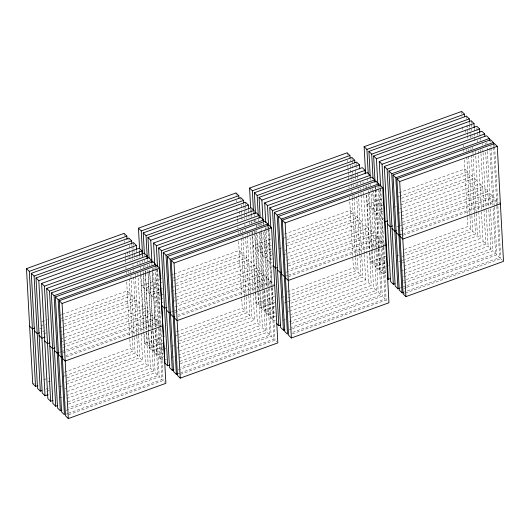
<?xml version="1.0" encoding="UTF-8"?>
<svg xmlns="http://www.w3.org/2000/svg" width="530" height="530" viewBox="0 0 530 530"><rect width="100%" height="100%" fill="white"/><g stroke="black" fill="none" stroke-linecap="round" stroke-linejoin="round"><path stroke-width="0.4" stroke-dasharray="2.65 1.99" d="M42.009 321.683L47.428 319.729M59.042 315.529L61.367 314.694M62.142 314.409L127.193 290.917L129.982 293.653L61.063 318.55M161.703 278.455L141.57 285.723L144.359 288.459L162.173 282.026M170.998 275.096L173.317 274.255M174.092 273.977L239.143 250.485L241.938 253.221L173.012 278.111M271.274 238.878L252.691 245.589L255.48 248.325L271.744 242.455M284.438 234.121L350.264 210.35L353.053 213.086L285.683 237.42M381.958 198.902L367.244 204.216L370.033 206.952L382.428 202.48M398.991 192.748L464.817 168.971L467.612 171.713L400.236 196.047M40.929 325.817L45.573 324.141M282.583 238.54L284.908 237.698M397.142 197.16L399.461 196.325M39.836 328.911L44.487 327.229M61.52 321.074L63.845 320.239M64.62 319.961L131.99 295.627L134.786 298.363L64.316 323.817M161.087 285.12L146.373 290.433L149.162 293.169L162.326 288.413M173.476 280.642L175.794 279.8M176.569 279.522L243.946 255.188L246.735 257.924L176.265 283.378M271.433 245.264L257.487 250.299L260.283 253.035L271.897 248.842M286.915 239.666L355.067 215.054L357.856 217.79L285.06 244.085M382.885 205.004L372.047 208.919L374.836 211.662L382.58 208.86M401.468 198.293L469.62 173.681L472.409 176.417L401.939 201.87M42.632 331.647L45.726 330.528M43.771 333.801L48.415 332.125M60.036 327.931L136.7 300.238L139.489 302.974L62.825 330.667M159.596 291.97L151.076 295.044L153.872 297.781L160.067 295.548M171.985 287.492L248.649 259.806L251.445 262.542L174.781 290.235M271.493 251.558L262.198 254.91L264.987 257.646L271.956 255.129M279.237 248.756L281.556 247.921M286.207 246.238L359.771 219.672L362.566 222.408L285.127 250.379M382.945 211.298L376.75 213.537L379.546 216.273L382.64 215.153M393.79 207.382L396.109 206.541M400.759 204.865L474.324 178.292L477.119 181.035L399.68 208.999M59.731 331.787L62.05 330.945M160.842 295.263L163.16 294.428M171.68 291.348L174.006 290.513M62.547 334.549L142.312 305.737L145.101 308.48L60.692 338.962M162.882 298.31L156.688 300.543L159.477 303.286M174.496 294.11L254.261 265.305L257.057 268.041L174.191 297.966M272.453 258.733L267.809 260.409L270.598 263.152L272.148 262.589M283.298 254.817L365.382 225.17L368.171 227.907L286.863 257.275M383.912 218.479L382.362 219.036L384.038 220.679M397.851 213.444L400.17 212.603M400.945 212.325L479.935 183.797L482.731 186.534L401.415 215.902M161.027 302.723L163.353 301.888M60.652 342.042L62.977 341.201M63.746 340.923L147.386 310.712L150.175 313.449L65.766 343.937M172.601 301.603L174.927 300.768M175.702 300.483L259.336 270.28L262.131 273.016L177.722 303.505M286.823 260.349L370.457 230.146L373.246 232.882L285.743 264.49M401.376 218.976L485.01 188.766L487.805 191.509L400.296 223.11M62.672 345.057L64.991 344.215M62.951 347.415L152.011 315.251L154.8 317.987L65.746 350.151M174.907 306.976L263.96 274.812L266.756 277.548L177.696 309.719M288.346 266.007L375.081 234.677L377.877 237.413L288.817 269.578M396.705 226.867L399.03 226.025M399.805 225.747L402.131 224.912M402.906 224.627L489.634 193.304L492.43 196.04L401.051 229.046M59.552 352.39L61.871 351.549M62.646 351.271L64.971 350.429M171.501 311.951L173.827 311.117M174.602 310.832L176.927 309.997M63.149 352.801L156.078 319.239L158.874 321.975L65.945 355.544M175.105 312.369L268.034 278.806L270.823 281.543L177.894 315.105M286.226 272.235L379.155 238.672L381.944 241.408L289.016 274.971M400.779 230.861L493.708 197.292L496.497 200.035L403.568 233.597M285.922 276.09L288.24 275.249M400.475 234.717L402.8 233.876M66.263 356.889L159.967 323.048L162.756 325.784M178.213 316.456L271.916 282.609L274.712 285.352M288.558 276.6L383.038 242.475L385.827 245.218M403.118 235.227L497.591 201.102L500.386 203.838M32.734 383.707L34.284 383.144M43.573 379.785L48.223 378.109M64.481 372.239L130.307 348.462L133.096 351.198L65.727 375.531M144.193 334.225L144.683 343.268L164.817 335.993M176.437 331.8L242.256 308.029L245.052 310.765L177.682 335.099M251.975 232.438L255.804 303.133L274.394 296.422M287.558 291.666L353.377 267.889L356.173 270.631L288.797 294.965M369.867 252.717L370.357 261.76L385.847 256.162M404.43 249.451L467.93 226.515L470.726 229.251L403.356 253.585M47.919 381.964L51.012 380.845M62.626 376.651L64.951 375.81M144.683 343.268L147.479 346.004L162.193 340.691M174.582 336.219L176.907 335.377M255.804 303.133L258.6 305.87L274.083 300.278M281.827 297.482L284.153 296.641M370.357 261.76L373.153 264.496L385.542 260.018M396.387 256.103L398.706 255.268M66.959 377.784L135.11 353.166L137.899 355.908L65.111 382.196M145.439 273.169L149.486 347.978L164.201 342.658M178.915 337.345L247.06 312.733L249.855 315.469L177.06 341.764M256.553 233.034L260.608 307.837L275.322 302.524M287.71 298.052L358.181 272.599L360.976 275.335L290.506 300.788M385.231 262.827L375.16 266.464L377.956 269.2L390.345 264.728M402.263 256.679L472.733 231.226L475.529 233.962L405.059 259.415M45.746 389.192L48.846 388.073M149.486 347.978L152.282 350.714L165.446 345.958M260.608 307.837L263.397 310.58L275.017 306.38M284.305 303.027L286.631 302.186M287.406 301.908L289.731 301.066M398.865 261.654L401.183 260.813M401.959 260.535L404.284 259.693M46.885 391.345L49.21 390.511M59.281 386.874L61.599 386.032M66.25 384.356L139.814 357.783L142.61 360.519L65.17 388.49M149.785 271.208L154.197 352.589L162.71 349.515M163.485 349.23L165.81 348.395M171.23 346.434L173.555 345.6M178.199 343.917L251.77 317.344L254.559 320.087L177.119 348.058M264.112 290.261L265.311 312.455L274.606 309.096M290.871 303.226L362.884 277.21L365.68 279.953L288.24 307.923M378.665 248.881L379.871 271.082L386.065 268.842M402.323 262.966L477.444 235.837L480.233 238.573L402.793 266.544M154.197 352.589L156.986 355.325L163.18 353.093M265.311 312.455L268.107 315.191L275.077 312.673M379.871 271.082L382.66 273.818L386.529 272.42M67.211 391.531L145.425 363.282L148.221 366.018L66.906 395.387M154.906 267.663L159.802 358.088L163.677 356.69M179.166 351.099L257.381 322.849L260.17 325.586L178.862 354.954M269.32 288.36L270.923 317.954L275.573 316.277M286.412 312.362L288.737 311.521M289.512 311.243L368.496 282.715L371.292 285.451L290.751 314.542M400.965 270.989L403.29 270.148M404.065 269.869L483.049 241.335L485.844 244.078L402.985 274.003M59.936 397.904L62.262 397.069M164.148 360.267L166.466 359.426M171.892 357.472L174.211 356.63M270.923 317.954L273.719 320.69L275.269 320.133M66.866 398.467L150.5 368.257L153.289 370.993L65.786 402.601M178.815 358.028L262.449 327.825L265.245 330.561L177.735 362.169M282.967 320.411L285.292 319.57M291.487 317.337L373.57 287.691L376.366 290.427L288.857 322.028M403.714 276.799L488.123 246.311L490.919 249.047L403.409 280.655M68.39 404.118L155.124 372.789L157.92 375.531L68.86 407.696M180.346 363.679L267.08 332.356L269.869 335.092L180.816 367.257M291.467 323.545L378.195 292.222L380.99 294.958L291.162 327.407M403.694 283.013L492.754 250.849L495.543 253.585L406.49 285.75M400.296 287.989L402.615 287.147M403.39 286.869L405.715 286.028M66.27 410.346L159.199 376.784L161.988 379.52L69.059 413.082M178.219 369.913L271.148 336.345L273.944 339.087L181.015 372.65M289.34 329.779L291.666 328.938M292.441 328.66L382.269 296.21L385.058 298.953L292.136 332.515M403.893 288.399L406.218 287.565M406.994 287.28L496.822 254.837L499.618 257.573L404.363 291.977M65.965 414.202L68.284 413.367M177.914 373.769L180.24 372.928M68.602 414.712L163.081 380.593L164.757 382.236M180.558 374.279L275.037 340.154L276.706 341.797M292.454 333.867L386.151 300.02L387.827 301.663M403.131 293.885L404.682 293.328M405.457 293.05L500.704 258.647L502.38 260.29M159.802 358.088L162.597 360.824L160.815 327.944M494.477 143.557L494.609 146.028M494.656 146.85L497.816 205.216M497.856 206.037L500.704 258.647M493.47 144.133L493.602 146.598M493.649 147.419L496.809 205.786M496.855 206.607L499.618 257.573M490.588 139.748L490.72 142.219M490.899 145.505L490.992 147.148M491.038 147.969L494.199 206.336M494.238 207.157L496.822 254.837M489.846 148.36L492.92 205.083M493.099 208.369L495.543 253.585M486.878 142.338L486.964 143.981M487.189 148.089L487.322 150.553M487.361 151.381L490.303 205.633M490.482 208.919L492.754 250.849M485.175 143.007L485.268 144.65M485.666 152.05L488.607 206.302M488.779 209.589L490.919 249.047M482.558 143.557L482.651 145.2M482.87 149.308L483.009 151.779M483.049 152.6L486.123 209.317M486.169 210.145L488.123 246.311M479.835 133.096L480.233 140.496M480.723 149.54L480.902 152.826M480.949 153.647L485.844 244.078M476.907 127.896L477.311 135.296M477.576 140.225L477.662 141.868M478.153 150.911L481.406 210.92M481.452 211.742L483.049 241.335M474.27 128.419L474.489 132.533M474.535 133.355L475.026 142.398M475.516 151.441L480.233 238.573M471.21 120.747L471.342 123.218M471.389 124.04L471.74 130.612M472.011 135.547L472.098 137.191M472.634 147.055L472.72 148.698M472.899 151.991L472.992 153.634M473.032 154.455L476.192 212.821M476.238 213.643L477.444 235.837M469.474 122.165L469.56 123.808M469.606 124.629L469.739 127.094M469.785 127.916L469.964 131.201M470.004 132.03L470.143 134.494M470.183 135.316L470.362 138.602M470.898 148.466L470.984 150.109M471.256 155.045L474.416 213.411M474.456 214.233L475.529 233.962M466.499 116.136L466.638 118.601M466.99 125.179L467.347 131.758M467.394 132.579L467.526 135.044M467.573 135.865L467.705 138.33M468.281 149.016L468.374 150.659M468.686 156.416L471.713 212.318M471.885 215.604L472.733 231.226M465.34 129.784L465.519 133.076M466.407 149.513L466.499 151.156M466.811 156.913L469.971 215.279M470.011 216.101L470.726 229.251M461.703 111.426L461.968 116.361M462.544 127.048L462.677 129.512M463.525 145.134L463.617 146.777M463.79 150.063L463.882 151.713M464.326 159.928L467.4 216.651M467.447 217.472L467.93 226.515M380.759 189.442L383.833 246.165M383.872 246.987L385.476 276.581M379.924 184.937L380.056 187.401M380.096 188.223L383.263 246.589M383.303 247.411L386.151 300.02M378.917 185.507L379.01 187.15M379.182 190.442L382.256 247.159M382.302 247.98L385.058 298.953M377.943 186.679L378.029 188.322M378.075 189.144L382.66 273.818M376.035 181.127L376.167 183.592M376.479 189.349L379.639 247.709M379.685 248.537L382.269 296.21M375.326 187.229L375.419 188.872M375.459 189.694L378.619 248.06M375.16 187.269L375.247 188.912M375.293 189.733L378.453 248.1M378.5 248.928L380.99 294.958M373.676 190.283L376.843 248.649M376.883 249.471L377.956 269.2M372.59 188.64L375.836 248.656M375.883 249.478L378.195 292.222M370.397 178.504L370.397 180.273M370.708 184.261L370.795 185.904M370.887 189.309L374.187 250.147M374.312 250.849L376.366 290.427M368.834 184.758L368.92 186.401M369.231 192.158L372.398 250.524M372.438 251.346L373.153 264.496M367.694 179.173L367.787 180.823M368.317 190.687L368.449 193.152M368.496 193.973L371.57 250.697M371.616 251.518L373.57 287.691M366.263 186.129L366.356 187.772M366.753 195.173L369.695 249.425M365.905 185.984L365.992 187.627M366.396 195.027L369.463 251.743M369.509 252.571L371.292 285.451M363.024 181.598L363.11 183.248M363.288 186.534L363.381 188.177M363.6 192.284L363.732 194.755M363.779 195.577L368.496 282.715M360.38 182.128L360.473 183.771M360.692 187.878L360.784 189.521M360.963 192.814L361.049 194.457M361.096 195.278L364.256 253.645M364.302 254.466L365.68 279.953M356.657 162.127L356.789 164.591M356.836 165.413L356.968 167.877M357.233 172.813L357.366 175.278M357.412 176.099L357.545 178.564M357.81 183.499L357.902 185.142M358.081 188.428L358.167 190.078M358.393 194.185L362.884 277.21M354.961 164.36L355.233 169.289M355.272 170.11L355.411 172.581M355.451 173.403L355.584 175.867M355.63 176.689L355.762 179.153M356.034 184.089L356.12 185.732M356.697 196.418L359.863 254.784M359.903 255.606L360.976 275.335M351.947 157.509L352.079 159.974M352.125 160.802L352.616 169.839M352.662 170.667L352.841 173.953M352.881 174.774L353.192 180.531M353.417 184.639L353.503 186.282M353.994 195.325L354.086 196.968M354.126 197.789L358.181 272.599M350.164 159.649L350.25 161.299M350.476 165.406L350.966 174.45M351.006 175.271L351.317 181.028M351.542 185.136L351.628 186.779M351.854 190.893L351.94 192.536M352.119 195.822L352.212 197.465M352.251 198.286L355.418 256.652M355.458 257.474L356.173 270.631M347.143 152.806L347.283 155.27M347.548 160.206L347.634 161.849M347.859 165.956L347.945 167.599M347.991 168.421L348.17 171.713M348.217 172.535L348.707 181.578M348.972 186.507L349.058 188.15M349.548 197.193L352.801 257.202M352.848 258.024L353.377 267.889M272.215 253.055L272.301 254.698M272.884 265.384L272.97 267.027M268.803 225.071L268.935 227.536M268.982 228.357L272.142 286.723M272.181 287.545L275.037 340.154M268.644 226.979L268.776 229.444M268.823 230.265L271.757 284.524M271.936 287.81L273.719 320.69M267.796 225.641L267.928 228.105M267.975 228.927L271.135 287.293M271.181 288.121L273.944 339.087M266.027 227.529L266.159 229.994M266.206 230.815L269.28 287.538M265.272 227.834L268.524 287.85M268.564 288.671L271.148 336.345M263.728 221.653L263.86 224.117M264.172 229.874L267.246 286.591M267.425 289.883L269.869 335.092M263.118 223.123L263.211 224.766M263.609 232.166L266.683 288.89M266.729 289.711L268.107 315.191M261.204 223.845L261.29 225.488M261.515 229.603L261.648 232.067M261.688 232.889L264.629 287.141M264.808 290.433L267.08 332.356M260.508 223.673L260.594 225.316M260.906 231.073L264.066 289.44M259.501 224.515L259.594 226.158M259.991 233.558L262.933 287.81M263.105 291.102L265.245 330.561M258.454 219.327L258.547 220.977M258.726 224.263L258.812 225.906M259.124 231.663L263.397 310.58M256.884 225.065L256.977 226.707M257.421 234.929L260.449 290.831M260.495 291.652L262.449 327.825M255.844 219.884L255.977 222.348M256.156 225.634L256.242 227.277M256.421 230.57L256.513 232.213M254.161 214.61L254.248 216.253M254.473 220.361L254.559 222.004M255.049 231.047L258.349 291.878M258.388 292.706L260.17 325.586M253.969 220.381L254.055 222.024M254.546 231.067L254.638 232.71M254.678 233.531L257.838 291.897M257.885 292.719L258.6 305.87M251.233 209.403L251.366 211.868M251.412 212.689L251.677 217.625M251.902 221.732L251.988 223.382M252.439 231.597L252.611 234.889M252.658 235.711L257.381 322.849M250.73 209.416L250.955 213.53M250.995 214.352L251.174 217.638M251.399 221.752L251.485 223.395M248.596 209.933L248.815 214.04M248.861 214.862L249.04 218.148M249.266 222.262L249.352 223.905M249.842 232.948L254.559 320.087M245.536 202.261L245.668 204.726M245.715 205.547L245.847 208.012M245.894 208.833L246.066 212.126M246.112 212.947L246.423 218.698M247.225 233.498L247.318 235.141M247.358 235.963L250.524 294.329M250.564 295.15L251.77 317.344M243.8 203.672L243.886 205.315M243.932 206.137L244.29 212.715M244.33 213.537L244.641 219.287M244.913 224.223L244.999 225.866M245.178 229.152L245.271 230.802M245.582 236.552L248.742 294.918M248.782 295.74L249.855 315.469M240.825 197.644L240.965 200.115M241.23 205.044L241.494 209.979M241.541 210.801L241.852 216.551M241.899 217.373L242.031 219.844M242.607 230.53L242.7 232.173M242.879 235.459L242.965 237.102M243.012 237.924L246.172 296.29M246.218 297.111L247.06 312.733M239.666 211.298L239.977 217.048M240.733 231.027L240.825 232.67M241.137 238.42L244.297 296.787M244.337 297.608L245.052 310.765M236.029 192.94L236.161 195.404M236.426 200.34L236.519 201.983M236.87 208.555L237.003 211.026M237.274 215.955L237.407 218.42M237.453 219.241L237.586 221.712M237.851 226.641L237.944 228.284M238.122 231.577L238.208 233.22M238.652 241.441L241.726 298.165M241.773 298.986L242.256 308.029M157.655 269.578L160.769 327.123M156.847 265.503L156.979 267.968M157.026 268.79L160.186 327.156M160.232 327.977L163.081 380.593M155.846 266.08L155.979 268.544M156.025 269.366L159.185 327.732M159.225 328.554L161.988 379.52M153.322 268.273L156.569 328.282M156.615 329.103L159.199 376.784M152.269 268.187L155.562 329.024M155.608 329.845L156.986 355.325M151.865 263.728L151.951 265.378M152.216 270.307L155.29 327.03M155.469 330.316L157.92 375.531M149.248 264.278L149.334 265.927M149.559 270.035L149.692 272.5M149.738 273.321L152.812 330.044M152.852 330.866L155.124 372.789M147.34 259.468L147.426 261.111M147.916 270.154L151.169 330.163M151.209 330.985L152.282 350.714M147.552 264.947L147.638 266.597M147.95 272.347L150.977 328.249M151.156 331.535L153.289 370.993M144.723 260.018L144.809 261.661M145.299 270.704L145.392 272.347M144.312 253.989L144.399 255.639M144.935 265.503L145.021 267.147M145.246 271.254L145.379 273.719M145.425 274.547L148.499 331.263M148.539 332.085L150.5 368.257M142.537 254.758L142.623 256.401M143.16 266.265L143.246 267.908M143.564 273.666L146.585 329.567M146.764 332.853L147.479 346.004M142.206 255.043L142.298 256.686M142.517 260.8L142.61 262.443M143.1 271.486L148.221 366.018M139.701 251.2L139.834 253.665M139.88 254.486L140.013 256.951M140.543 266.815L140.636 268.458M140.947 274.215L144.021 330.939M139.284 249.842L139.416 252.306M139.456 253.128L139.728 258.057M139.947 262.171L140.039 263.814M140.483 272.036L140.662 275.322M140.708 276.143L145.425 363.282M136.641 250.365L136.866 254.473M136.906 255.294L137.084 258.587M137.31 262.695L137.396 264.337M137.886 273.381L142.61 360.519M133.58 242.694L133.891 248.451M133.938 249.272L134.117 252.558M134.163 253.38L134.474 259.137M135.276 273.93L135.362 275.58M135.408 276.402L138.569 334.768M138.615 335.589L139.814 357.783M131.844 244.105L131.937 245.748M131.977 246.576L132.334 253.148M132.381 253.969L132.692 259.726M132.957 264.656L133.05 266.305M133.229 269.591L133.315 271.234M133.626 276.991L136.786 335.357M136.833 336.179L137.899 355.908M128.876 238.083L129.009 240.547M129.274 245.483L129.545 250.412M129.585 251.233L130.122 261.098M130.658 270.962L130.744 272.606M130.923 275.898L134.216 336.729M134.262 337.55L135.11 353.166M127.71 251.73L128.022 257.487M128.783 271.459L128.87 273.102M129.181 278.86L132.341 337.226M132.387 338.047L133.096 351.198M124.073 233.372L124.205 235.843M124.477 240.772L124.563 242.415M125.14 253.102L125.279 255.573M125.319 256.394L125.451 258.859M125.497 259.68L125.63 262.145M125.901 267.08L125.988 268.723M126.166 272.009L126.253 273.652M126.703 281.874L129.77 338.597M129.817 339.419L130.307 348.462"/><path stroke-width="0.79" d="M37.849 385.601L35.523 386.443L32.734 383.707L26.5 268.617L124.073 233.372L126.869 236.115L127.048 239.401M139.569 248.729L138.456 228.178L236.029 192.94L238.818 195.676L238.951 198.14M250.644 207.773L249.57 188.044L347.143 152.806L349.939 155.542L350.072 158.006M365.594 173.8L364.13 146.671L461.703 111.426L464.492 114.169L464.625 116.633M26.5 268.617L29.296 271.353L126.869 236.115M138.456 228.178L141.245 230.921L238.818 195.676M249.57 188.044L252.366 190.787L349.939 155.542M364.13 146.671L366.919 149.407L464.492 114.169M41.877 390.59L40.326 391.147L37.537 388.41L31.303 273.321L128.876 238.083L131.665 240.819L131.804 243.283M144.365 253.439L143.252 232.889L240.825 197.644L243.621 200.386L243.754 202.851M255.486 213.305L254.373 192.754L351.947 157.509L354.742 160.245L354.875 162.717M370.265 177.802L368.926 151.381L466.499 116.136L469.295 118.872L469.428 121.337M31.303 273.321L34.092 276.064L131.665 240.819M143.252 232.889L146.048 235.625L243.621 200.386M254.373 192.754L257.169 195.49L354.742 160.245M368.926 151.381L371.722 154.117L469.295 118.872M48.131 394.645L45.037 395.764L42.241 393.022L36.007 277.939L133.58 242.694L136.376 245.43L136.594 249.544M149.076 258.05L147.963 237.5L245.536 202.261L248.325 204.997L248.55 209.105M260.197 217.916L259.084 197.365L356.657 162.127L359.446 164.863L359.671 168.971M375.015 181.479L373.637 155.992L471.21 120.747L473.999 123.49L474.224 127.597M36.007 277.939L38.803 280.675L136.376 245.43M147.963 237.5L150.752 240.242L248.325 204.997M259.084 197.365L261.873 200.108L359.446 164.863M373.637 155.992L376.426 158.728L473.999 123.49M52.967 400.422L50.641 401.263L47.852 398.527L41.618 283.437L139.191 248.192L141.987 250.935L142.166 254.221M154.727 264.377L153.574 243.005L251.147 207.76L253.936 210.496L254.115 213.789M265.762 222.593L264.689 202.864L362.268 167.626L365.057 170.362L365.236 173.648M380.58 186.156L379.248 161.491L476.821 126.253L479.61 128.989L479.789 132.275M41.618 283.437L44.414 286.173L141.987 250.935M153.574 243.005L156.363 245.741L253.936 210.496M264.689 202.864L267.484 205.607L365.057 170.362M379.248 161.491L382.037 164.227L479.61 128.989M57.266 405.675L55.716 406.238L52.927 403.502L46.693 288.413L144.266 253.168L147.062 255.91L147.194 258.375M169.998 364.965L167.672 365.799L164.876 363.063L158.649 247.974L256.222 212.735L259.011 215.471L259.144 217.936M269.763 207.84L367.336 172.601L370.132 175.337L272.559 210.582L269.763 207.84L270.837 227.569M394.896 283.735L393.346 284.292L390.55 281.556L384.323 166.466L481.896 131.228L484.685 133.964L484.817 136.429M46.693 288.413L49.489 291.149L147.062 255.91M158.649 247.974L161.438 250.716L259.011 215.471M384.323 166.466L387.112 169.202L484.685 133.964M61.891 410.213L60.34 410.77L57.551 408.034L51.317 292.944L148.89 257.706L151.686 260.442L151.819 262.906M173.847 369.774L172.296 370.337L169.507 367.601L163.273 252.512L260.846 217.267L263.635 220.01L263.728 221.653M284.968 329.64L283.418 330.203L280.622 327.467L274.394 212.378L371.967 177.133L374.756 179.869L374.889 182.34M399.521 288.267L397.97 288.823L395.175 286.087L388.947 171.005L486.52 135.759L489.309 138.496L489.442 140.96M51.317 292.944L54.113 295.687L151.686 260.442M163.273 252.512L166.062 255.248L263.635 220.01M274.394 212.378L277.183 215.114L374.756 179.869M388.947 171.005L391.736 173.741L489.309 138.496M55.392 296.939L58.181 299.675L64.415 414.765L61.619 412.022L55.392 296.939L152.965 261.694L155.754 264.43L155.846 266.08M177.914 373.769L176.371 374.326L173.575 371.59L167.341 256.5L264.914 221.262L267.71 223.998L267.796 225.641M278.462 216.366L281.258 219.102L287.485 334.191L284.696 331.455L278.462 216.366L376.035 181.127L378.831 183.864L378.917 185.507M403.588 292.255L402.045 292.818L399.249 290.082L393.015 174.993L490.588 139.748L493.384 142.49L493.47 144.133M58.181 299.675L155.754 264.43M167.341 256.5L170.137 259.243L267.71 223.998M281.258 219.102L378.831 183.864M393.015 174.993L395.811 177.729L493.384 142.49M59.274 300.748L156.847 265.503L159.643 268.24L165.87 383.329L68.297 418.574L65.508 415.831L59.274 300.748L62.07 303.485L68.297 418.574M171.23 260.31L268.803 225.071L271.592 227.807L277.826 342.897L180.253 378.135L177.457 375.399L171.23 260.31L174.019 263.046L180.253 378.135M282.344 220.175L379.924 184.937L382.713 187.673L388.947 302.756L291.374 338.001L288.578 335.265L282.344 220.175L285.14 222.911L291.374 338.001M396.904 178.802L494.477 143.557L497.266 146.293L503.5 261.383L405.927 296.628L403.131 293.885L396.904 178.802L399.693 181.538L405.927 296.628M62.07 303.485L159.643 268.24M174.019 263.046L271.592 227.807M285.14 222.911L382.713 187.673M399.693 181.538L497.266 146.293M34.735 328.057L32.41 328.898L29.614 326.162M39.531 332.767L37.213 333.602L34.417 330.866M45.017 337.1L41.916 338.219L39.127 335.483M49.853 342.877L47.528 343.718L44.732 340.982M387.476 220.937L385.151 221.772L384.038 220.679M54.928 347.852L52.602 348.694L49.807 345.958M166.877 307.42L164.552 308.261L161.763 305.519M277.223 267.564L275.673 268.12L273.44 265.934M392.551 225.912L390.226 226.747L387.437 224.011M58.777 352.669L57.227 353.225L54.438 350.489M170.726 312.236L169.183 312.793L166.387 310.057M281.847 272.095L280.297 272.659L277.508 269.922M396.4 230.722L394.857 231.285L392.061 228.543M62.845 356.657L61.301 357.22L58.505 354.484M174.801 316.224L173.25 316.781L170.461 314.045M400.475 234.717L398.924 235.274L396.135 232.537M162.756 325.784L65.183 361.029L62.388 358.287M274.712 285.352L177.133 320.59L174.344 317.854M385.827 245.218L288.254 280.456L285.465 277.72M500.386 203.838L402.807 239.083L400.017 236.347M387.152 278.224L388.271 279.317L390.597 278.475M276.554 323.479L278.793 325.665L280.337 325.109M281.576 273.911L284.371 276.647M395.811 177.729L402.045 292.818M391.736 173.741L397.97 288.823M387.112 169.202L393.346 284.292M382.037 164.227L388.271 279.317M376.426 158.728L377.764 183.393M371.722 154.117L373.054 178.776M366.919 149.407L368.257 174.072M277.183 215.114L283.418 330.203M272.559 210.582L278.793 325.665M267.484 205.607L268.551 225.336M261.873 200.108L262.94 219.837M257.169 195.49L258.236 215.22M252.366 190.787L253.433 210.516M170.137 259.243L176.371 374.326M166.062 255.248L172.296 370.337M161.438 250.716L167.672 365.799M156.363 245.741L157.476 266.292M150.752 240.242L151.958 262.436M146.048 235.625L147.294 258.64M141.245 230.921L142.49 253.936M54.113 295.687L60.34 410.77M49.489 291.149L55.716 406.238M44.414 286.173L50.641 401.263M38.803 280.675L45.037 395.764M34.092 276.064L40.326 391.147M29.296 271.353L35.523 386.443"/></g></svg>
